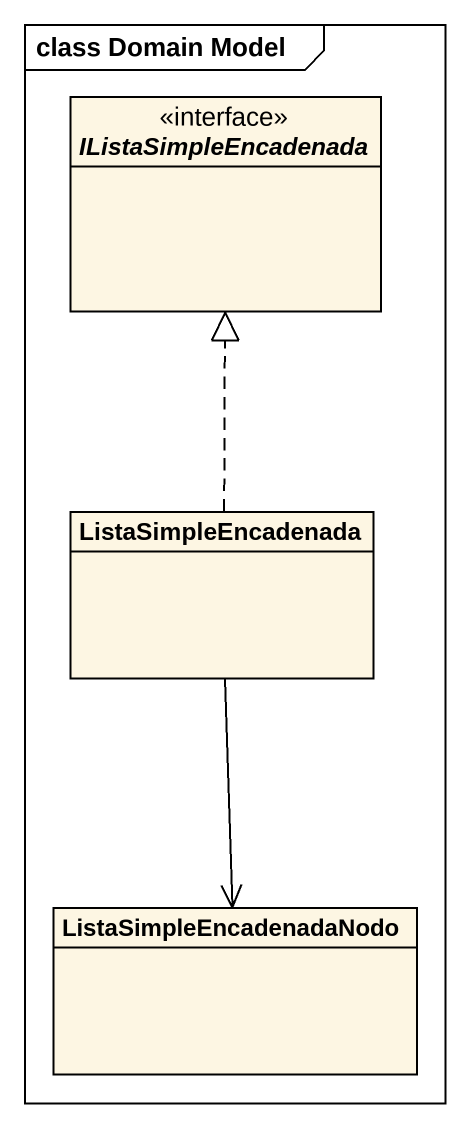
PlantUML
@startuml
mainframe class Domain Model
hide circle
hide empty members
interface IListaSimpleEncadenada <<interface>>
class ListaSimpleEncadenada
class ListaSimpleEncadenadaNodo
ListaSimpleEncadenada .up.|> IListaSimpleEncadenada
ListaSimpleEncadenada --> ListaSimpleEncadenadaNodo
@enduml
